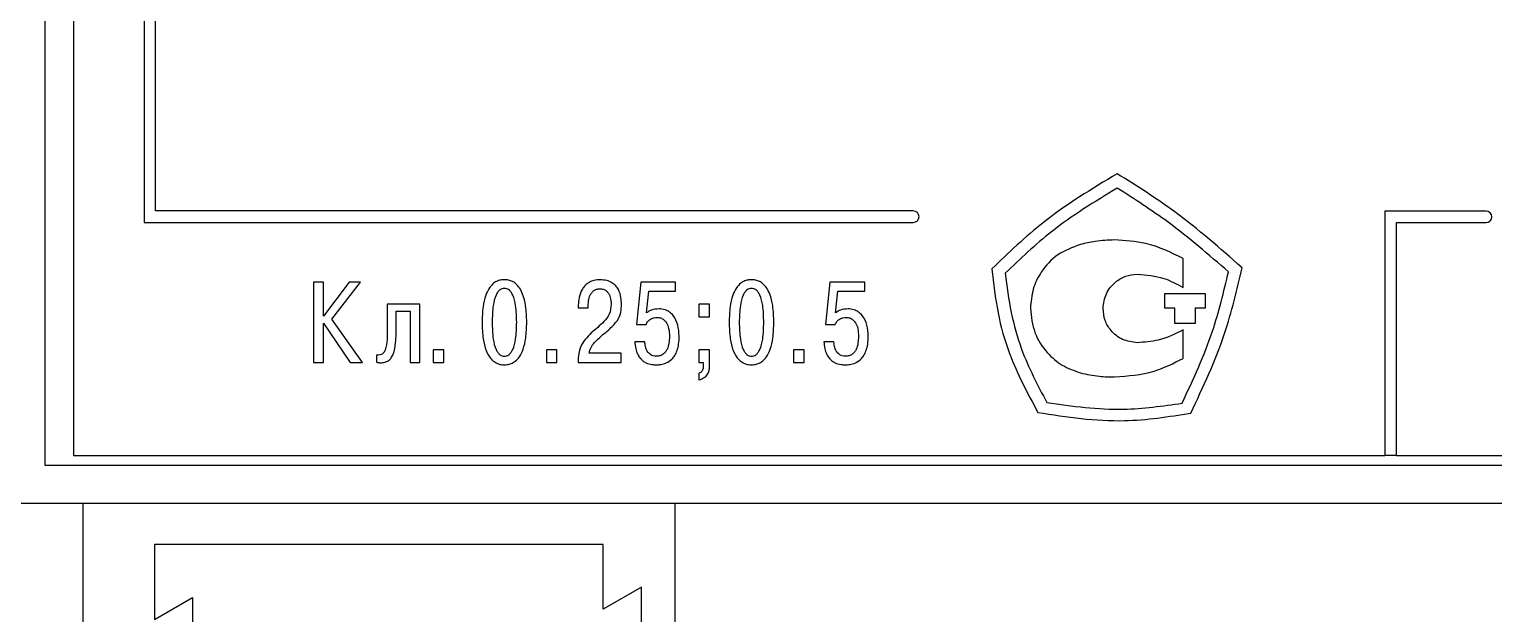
# Model space of a CAD drawing. Header units: millimetres. Extents: x 3520 to 8864, y 403 to 1747.
# Drawn here: x 7130.13 to 7168.48, y 1182.06 to 1197.36 of the extents above; entities that cross this region are included whole.
import ezdxf

# ---------------------------------------------------------------- set-up
doc = ezdxf.new("R2010")
doc.units = ezdxf.units.MM

msp = doc.modelspace()

# ---------------------------------------------------------------- linework, layer by layer
for p, q in [((7130.534, 1228.952, 1518.358), (7130.534, 1185.952, 1518.358)), ((7131.284, 1228.703, 1518.358), (7131.284, 1186.203, 1518.358)), ((7133.134, 1222.603, 1518.358), (7133.134, 1192.308, 1518.358)), ((7133.434, 1192.608, 1518.358), (7133.434, 1222.303, 1518.358)), ((7153.281, 1192.608, 1518.358), (7133.434, 1192.608, 1518.358)), ((7168.284, 1192.603, 1518.358), (7165.634, 1192.603, 1518.358)), ((7165.634, 1192.603, 1518.358), (7165.634, 1186.203, 1518.358)), ((7133.134, 1192.308, 1518.358), (7153.281, 1192.308, 1518.358)), ((7165.934, 1186.203, 1518.358), (7165.934, 1192.303, 1518.358)), ((7165.934, 1192.303, 1518.358), (7168.284, 1192.303, 1518.358)), ((7160.349, 1190.604, 1518.358), (7160.349, 1191.365, 1518.358)), ((7137.834, 1190.744, 1518.358), (7137.567, 1190.744, 1518.358)), ((7137.567, 1190.744, 1518.358), (7137.567, 1188.645, 1518.358)), ((7137.834, 1189.85, 1518.358), (7137.834, 1190.744, 1518.358)), ((7138.506, 1190.744, 1518.358), (7137.834, 1189.85, 1518.358)), ((7138.047, 1189.772, 1518.358), (7138.805, 1190.744, 1518.358)), ((7138.805, 1190.744, 1518.358), (7138.506, 1190.744, 1518.358)), ((7146.141, 1190.744, 1518.358), (7146.03, 1189.637, 1518.358)), ((7147.056, 1190.744, 1518.358), (7146.141, 1190.744, 1518.358)), ((7147.056, 1190.507, 1518.358), (7147.056, 1190.744, 1518.358)), ((7151.094, 1190.744, 1518.358), (7150.983, 1189.637, 1518.358)), ((7152.008, 1190.744, 1518.358), (7151.094, 1190.744, 1518.358)), ((7152.008, 1190.507, 1518.358), (7152.008, 1190.744, 1518.358)), ((7146.294, 1189.943, 1518.358), (7146.351, 1190.507, 1518.358)), ((7146.351, 1190.507, 1518.358), (7147.056, 1190.507, 1518.358)), ((7151.247, 1189.943, 1518.358), (7151.304, 1190.507, 1518.358)), ((7151.304, 1190.507, 1518.358), (7152.008, 1190.507, 1518.358)), ((7160.933, 1190.437, 1518.358), (7159.86, 1190.437, 1518.358)), ((7159.86, 1190.437, 1518.358), (7159.86, 1190.069, 1518.358)), ((7160.933, 1190.069, 1518.358), (7160.933, 1190.437, 1518.358)), ((7139.498, 1190.168, 1518.358), (7139.498, 1189.595, 1518.358)), ((7140.352, 1190.168, 1518.358), (7139.498, 1190.168, 1518.358)), ((7139.738, 1189.595, 1518.358), (7139.738, 1189.982, 1518.358)), ((7139.738, 1189.982, 1518.358), (7140.104, 1189.982, 1518.358)), ((7140.104, 1189.982, 1518.358), (7140.104, 1188.645, 1518.358)), ((7140.352, 1188.645, 1518.358), (7140.352, 1190.168, 1518.358)), ((7144.507, 1190.138, 1518.358), (7144.507, 1190.075, 1518.358)), ((7144.507, 1190.075, 1518.358), (7144.768, 1190.075, 1518.358)), ((7144.768, 1190.075, 1518.358), (7144.768, 1190.165, 1518.358)), ((7147.943, 1190.168, 1518.358), (7147.667, 1190.168, 1518.358)), ((7147.667, 1190.168, 1518.358), (7147.667, 1189.841, 1518.358)), ((7147.943, 1189.841, 1518.358), (7147.943, 1190.168, 1518.358)), ((7159.86, 1190.069, 1518.358), (7160.12, 1190.069, 1518.358)), ((7160.12, 1190.069, 1518.358), (7160.12, 1189.67, 1518.358)), ((7160.673, 1189.67, 1518.358), (7160.673, 1190.069, 1518.358)), ((7160.673, 1190.069, 1518.358), (7160.933, 1190.069, 1518.358)), ((7137.834, 1188.645, 1518.358), (7137.834, 1189.67, 1518.358)), ((7137.834, 1189.67, 1518.358), (7138.535, 1188.645, 1518.358)), ((7138.856, 1188.645, 1518.358), (7138.047, 1189.772, 1518.358)), ((7146.03, 1189.637, 1518.358), (7146.282, 1189.637, 1518.358)), ((7147.667, 1189.841, 1518.358), (7147.943, 1189.841, 1518.358)), ((7150.983, 1189.637, 1518.358), (7151.235, 1189.637, 1518.358)), ((7160.12, 1189.67, 1518.358), (7160.673, 1189.67, 1518.358)), ((7160.349, 1188.749, 1518.358), (7160.349, 1189.494, 1518.358)), ((7146.249, 1189.181, 1518.358), (7145.985, 1189.181, 1518.358)), ((7151.202, 1189.181, 1518.358), (7150.938, 1189.181, 1518.358)), ((7139.219, 1188.84, 1518.358), (7139.219, 1188.648, 1518.358)), ((7140.982, 1188.971, 1518.358), (7140.706, 1188.971, 1518.358)), ((7140.706, 1188.971, 1518.358), (7140.706, 1188.645, 1518.358)), ((7140.982, 1188.645, 1518.358), (7140.982, 1188.971, 1518.358)), ((7143.947, 1188.971, 1518.358), (7143.671, 1188.971, 1518.358)), ((7143.671, 1188.971, 1518.358), (7143.671, 1188.645, 1518.358)), ((7143.947, 1188.645, 1518.358), (7143.947, 1188.971, 1518.358)), ((7145.632, 1188.882, 1518.358), (7144.789, 1188.882, 1518.358)), ((7145.632, 1188.645, 1518.358), (7145.632, 1188.882, 1518.358)), ((7147.667, 1188.971, 1518.358), (7147.667, 1188.645, 1518.358)), ((7147.943, 1188.971, 1518.358), (7147.667, 1188.971, 1518.358)), ((7147.943, 1188.542, 1518.358), (7147.943, 1188.971, 1518.358)), ((7150.42, 1188.971, 1518.358), (7150.144, 1188.971, 1518.358)), ((7150.144, 1188.971, 1518.358), (7150.144, 1188.645, 1518.358)), ((7150.42, 1188.645, 1518.358), (7150.42, 1188.971, 1518.358)), ((7137.567, 1188.645, 1518.358), (7137.834, 1188.645, 1518.358)), ((7138.535, 1188.645, 1518.358), (7138.856, 1188.645, 1518.358)), ((7140.104, 1188.645, 1518.358), (7140.352, 1188.645, 1518.358)), ((7140.706, 1188.645, 1518.358), (7140.982, 1188.645, 1518.358)), ((7143.671, 1188.645, 1518.358), (7143.947, 1188.645, 1518.358)), ((7144.501, 1188.645, 1518.358), (7145.632, 1188.645, 1518.358)), ((7147.667, 1188.645, 1518.358), (7147.781, 1188.645, 1518.358)), ((7147.667, 1188.362, 1518.358), (7147.667, 1188.188, 1518.358)), ((7147.781, 1188.645, 1518.358), (7147.781, 1188.575, 1518.358)), ((7150.144, 1188.645, 1518.358), (7150.42, 1188.645, 1518.358)), ((7131.284, 1186.203, 1518.358), (7165.634, 1186.203, 1518.358)), ((7165.934, 1186.203, 1518.358), (7165.634, 1186.203, 1518.358)), ((7165.934, 1186.203, 1518.358), (7230.634, 1186.203, 1518.358)), ((7130.534, 1185.952, 1518.358), (7233.534, 1185.952, 1518.358)), ((7234.534, 1184.952, 1518.358), (7129.534, 1184.952, 1518.358)), ((7131.534, 1183.952, 1518.358), (7131.534, 1184.952, 1518.358)), ((7147.034, 1184.952, 1518.358), (7147.034, 1183.952, 1518.358)), ((7131.534, 1173.252, 1518.358), (7131.534, 1183.952, 1518.358)), ((7145.162, 1183.877, 1518.358), (7133.405, 1183.877, 1518.358)), ((7133.405, 1183.877, 1518.358), (7133.405, 1181.912, 1518.358)), ((7145.162, 1182.184, 1518.358), (7145.162, 1183.877, 1518.358)), ((7147.034, 1183.952, 1518.358), (7147.034, 1173.252, 1518.358)), ((7146.162, 1182.762, 1518.358), (7145.162, 1182.184, 1518.358)), ((7146.162, 1178.835, 1518.358), (7146.162, 1182.762, 1518.358)), ((7133.405, 1181.912, 1518.358), (7134.405, 1182.49, 1518.358)), ((7134.405, 1182.49, 1518.358), (7134.405, 1179.107, 1518.358))]:
    msp.add_line(p, q)
for centre in [(7153.281, 1192.458, 1518.358), (7168.284, 1192.453, 1518.358)]:
    msp.add_arc(centre, 0.15, 270, 90)
for points, knots in [([(7158.622, 1193.584, 1518.358), (7157.958, 1193.185, 1518.358), (7156.773, 1192.471, 1518.358), (7155.777, 1191.513, 1518.358), (7155.339, 1191.091, 1518.358)], [0, 0, 0, 0, 0.560163, 1, 1, 1, 1]), ([(7161.892, 1191.123, 1518.358), (7161.319, 1191.628, 1518.358), (7160.292, 1192.532, 1518.358), (7159.134, 1193.262, 1518.358), (7158.622, 1193.584, 1518.358)], [0, 0, 0, 0, 0.557903, 1, 1, 1, 1]), ([(7158.623, 1193.208, 1518.358), (7158.032, 1192.849, 1518.358), (7156.976, 1192.207, 1518.358), (7156.083, 1191.355, 1518.358), (7155.69, 1190.981, 1518.358)], [0, 0, 0, 0, 0.560132, 1, 1, 1, 1]), ([(7161.536, 1191.016, 1518.358), (7161.02, 1191.463, 1518.358), (7160.099, 1192.261, 1518.358), (7159.074, 1192.919, 1518.358), (7158.623, 1193.208, 1518.358)], [0, 0, 0, 0, 0.560294, 1, 1, 1, 1]), ([(7158.555, 1191.851, 1518.358), (7158.384, 1191.844, 1518.358), (7158.081, 1191.831, 1518.358), (7157.786, 1191.761, 1518.358), (7157.657, 1191.73, 1518.358)], [0, 0, 0, 0, 0.561966, 1, 1, 1, 1]), ([(7160.349, 1191.365, 1518.358), (7160.03, 1191.52, 1518.358), (7159.46, 1191.797, 1518.358), (7158.831, 1191.835, 1518.358), (7158.555, 1191.851, 1518.358)], [0, 0, 0, 0, 0.5615691, 1, 1, 1, 1]), ([(7157.657, 1191.73, 1518.358), (7157.452, 1191.654, 1518.358), (7157.049, 1191.505, 1518.358), (7156.635, 1191.058, 1518.358), (7156.392, 1190.563, 1518.358), (7156.364, 1190.227, 1518.358), (7156.349, 1190.057, 1518.358)], [0, 0, 0, 0, 0.284567, 0.559901, 0.776949, 1, 1, 1, 1]), ([(7155.339, 1191.091, 1518.358), (7155.383, 1190.707, 1518.358), (7155.469, 1189.955, 1518.358), (7155.826, 1188.668, 1518.358), (7156.274, 1187.837, 1518.358), (7156.546, 1187.332, 1518.358)], [0, 0, 0, 0, 0.291168, 0.569753, 1, 1, 1, 1]), ([(7160.548, 1187.316, 1518.358), (7160.872, 1188.002, 1518.358), (7161.451, 1189.226, 1518.358), (7161.758, 1190.543, 1518.358), (7161.892, 1191.123, 1518.358)], [0, 0, 0, 0, 0.560039, 1, 1, 1, 1]), ([(7142.571, 1190.807, 1518.358), (7142.546, 1190.806, 1518.358), (7142.486, 1190.804, 1518.358), (7142.387, 1190.779, 1518.358), (7142.274, 1190.714, 1518.358), (7142.16, 1190.587, 1518.358), (7142.063, 1190.378, 1518.358), (7141.997, 1190.071, 1518.358), (7141.99, 1189.832, 1518.358), (7141.986, 1189.694, 1518.358)], [0, 0, 0, 0, 0.0543556, 0.1271196, 0.2170074, 0.3303147, 0.4883004, 0.7050517, 1, 1, 1, 1]), ([(7143.156, 1189.694, 1518.358), (7143.151, 1189.84, 1518.358), (7143.144, 1190.09, 1518.358), (7143.073, 1190.396, 1518.358), (7142.978, 1190.588, 1518.358), (7142.877, 1190.706, 1518.358), (7142.766, 1190.775, 1518.358), (7142.661, 1190.804, 1518.358), (7142.598, 1190.806, 1518.358), (7142.571, 1190.807, 1518.358)], [0, 0, 0, 0, 0.3121641, 0.5364687, 0.666718, 0.7685559, 0.865125, 0.9425686, 1, 1, 1, 1]), ([(7145.08, 1190.807, 1518.358), (7145.025, 1190.804, 1518.358), (7144.923, 1190.798, 1518.358), (7144.788, 1190.744, 1518.358), (7144.684, 1190.665, 1518.358), (7144.586, 1190.536, 1518.358), (7144.52, 1190.356, 1518.358), (7144.511, 1190.208, 1518.358), (7144.507, 1190.138, 1518.358)], [0, 0, 0, 0, 0.165244, 0.305752, 0.432776, 0.554235, 0.789442, 1, 1, 1, 1]), ([(7145.638, 1190.171, 1518.358), (7145.635, 1190.227, 1518.358), (7145.63, 1190.357, 1518.358), (7145.578, 1190.523, 1518.358), (7145.489, 1190.654, 1518.358), (7145.386, 1190.739, 1518.358), (7145.246, 1190.797, 1518.358), (7145.139, 1190.803, 1518.358), (7145.08, 1190.807, 1518.358)], [0, 0, 0, 0, 0.1755115, 0.4072374, 0.5327531, 0.6664102, 0.8174163, 1, 1, 1, 1]), ([(7149.043, 1190.807, 1518.358), (7149.018, 1190.806, 1518.358), (7148.959, 1190.804, 1518.358), (7148.86, 1190.779, 1518.358), (7148.746, 1190.714, 1518.358), (7148.632, 1190.587, 1518.358), (7148.536, 1190.378, 1518.358), (7148.469, 1190.071, 1518.358), (7148.462, 1189.832, 1518.358), (7148.459, 1189.694, 1518.358)], [0, 0, 0, 0, 0.054361, 0.12712, 0.217008, 0.330315, 0.488301, 0.705052, 1, 1, 1, 1]), ([(7149.628, 1189.694, 1518.358), (7149.624, 1189.84, 1518.358), (7149.617, 1190.09, 1518.358), (7149.545, 1190.396, 1518.358), (7149.45, 1190.588, 1518.358), (7149.35, 1190.706, 1518.358), (7149.239, 1190.775, 1518.358), (7149.133, 1190.804, 1518.358), (7149.07, 1190.806, 1518.358), (7149.043, 1190.807, 1518.358)], [0, 0, 0, 0, 0.312165, 0.53647, 0.666722, 0.768556, 0.86513, 0.942568, 1, 1, 1, 1]), ([(7155.69, 1190.981, 1518.358), (7155.734, 1190.635, 1518.358), (7155.82, 1189.96, 1518.358), (7156.143, 1188.802, 1518.358), (7156.537, 1188.05, 1518.358), (7156.777, 1187.594, 1518.358)], [0, 0, 0, 0, 0.29128, 0.569758, 1, 1, 1, 1]), ([(7158.251, 1190.057, 1518.358), (7158.269, 1190.189, 1518.358), (7158.304, 1190.452, 1518.358), (7158.545, 1190.742, 1518.358), (7158.836, 1190.921, 1518.358), (7159.043, 1190.943, 1518.358), (7159.148, 1190.954, 1518.358)], [0, 0, 0, 0, 0.281997, 0.558465, 0.776784, 1, 1, 1, 1]), ([(7159.148, 1190.954, 1518.358), (7159.385, 1190.934, 1518.358), (7159.811, 1190.899, 1518.358), (7160.184, 1190.695, 1518.358), (7160.349, 1190.604, 1518.358)], [0, 0, 0, 0, 0.557677, 1, 1, 1, 1]), ([(7160.322, 1187.577, 1518.358), (7160.612, 1188.197, 1518.358), (7161.13, 1189.304, 1518.358), (7161.412, 1190.493, 1518.358), (7161.536, 1191.016, 1518.358)], [0, 0, 0, 0, 0.5600528, 1, 1, 1, 1]), ([(7142.571, 1190.582, 1518.358), (7142.551, 1190.58, 1518.358), (7142.51, 1190.577, 1518.358), (7142.451, 1190.544, 1518.358), (7142.395, 1190.487, 1518.358), (7142.321, 1190.353, 1518.358), (7142.259, 1190.083, 1518.358), (7142.254, 1189.841, 1518.358), (7142.25, 1189.694, 1518.358)], [0, 0, 0, 0, 0.057271, 0.120078, 0.195066, 0.289844, 0.566188, 1, 1, 1, 1]), ([(7142.892, 1189.694, 1518.358), (7142.888, 1189.841, 1518.358), (7142.882, 1190.083, 1518.358), (7142.821, 1190.353, 1518.358), (7142.747, 1190.487, 1518.358), (7142.691, 1190.544, 1518.358), (7142.632, 1190.577, 1518.358), (7142.591, 1190.58, 1518.358), (7142.571, 1190.582, 1518.358)], [0, 0, 0, 0, 0.433831, 0.710179, 0.80495, 0.879937, 0.942734, 1, 1, 1, 1]), ([(7144.768, 1190.165, 1518.358), (7144.772, 1190.221, 1518.358), (7144.779, 1190.328, 1518.358), (7144.838, 1190.453, 1518.358), (7144.913, 1190.526, 1518.358), (7144.987, 1190.563, 1518.358), (7145.042, 1190.568, 1518.358), (7145.071, 1190.57, 1518.358)], [0, 0, 0, 0, 0.294815, 0.569586, 0.706692, 0.84627, 1, 1, 1, 1]), ([(7145.071, 1190.57, 1518.358), (7145.102, 1190.568, 1518.358), (7145.159, 1190.564, 1518.358), (7145.233, 1190.526, 1518.358), (7145.286, 1190.473, 1518.358), (7145.334, 1190.391, 1518.358), (7145.363, 1190.287, 1518.358), (7145.366, 1190.204, 1518.358), (7145.368, 1190.168, 1518.358)], [0, 0, 0, 0, 0.162288, 0.301445, 0.431574, 0.559833, 0.806593, 1, 1, 1, 1]), ([(7149.043, 1190.582, 1518.358), (7149.024, 1190.58, 1518.358), (7148.983, 1190.577, 1518.358), (7148.923, 1190.544, 1518.358), (7148.868, 1190.487, 1518.358), (7148.793, 1190.353, 1518.358), (7148.732, 1190.083, 1518.358), (7148.726, 1189.841, 1518.358), (7148.722, 1189.694, 1518.358)], [0, 0, 0, 0, 0.057271, 0.120078, 0.195066, 0.289844, 0.566188, 1, 1, 1, 1]), ([(7149.364, 1189.694, 1518.358), (7149.361, 1189.841, 1518.358), (7149.355, 1190.083, 1518.358), (7149.294, 1190.353, 1518.358), (7149.219, 1190.487, 1518.358), (7149.164, 1190.544, 1518.358), (7149.104, 1190.577, 1518.358), (7149.063, 1190.58, 1518.358), (7149.043, 1190.582, 1518.358)], [0, 0, 0, 0, 0.433831, 0.710179, 0.80495, 0.879937, 0.942734, 1, 1, 1, 1]), ([(7145.368, 1190.168, 1518.358), (7145.36, 1190.076, 1518.358), (7145.344, 1189.905, 1518.358), (7145.134, 1189.655, 1518.358), (7144.96, 1189.512, 1518.358), (7144.846, 1189.418, 1518.358)], [0, 0, 0, 0, 0.283346, 0.532061, 1, 1, 1, 1]), ([(7145.116, 1189.34, 1518.358), (7145.212, 1189.42, 1518.358), (7145.374, 1189.555, 1518.358), (7145.557, 1189.761, 1518.358), (7145.632, 1189.97, 1518.358), (7145.636, 1190.101, 1518.358), (7145.638, 1190.171, 1518.358)], [0, 0, 0, 0, 0.364643, 0.618934, 0.794836, 1, 1, 1, 1]), ([(7146.621, 1190.045, 1518.358), (7146.553, 1190.041, 1518.358), (7146.434, 1190.034, 1518.358), (7146.336, 1189.97, 1518.358), (7146.294, 1189.943, 1518.358)], [0, 0, 0, 0, 0.580159, 1, 1, 1, 1]), ([(7147.149, 1189.328, 1518.358), (7147.142, 1189.427, 1518.358), (7147.13, 1189.617, 1518.358), (7147.029, 1189.839, 1518.358), (7146.898, 1189.968, 1518.358), (7146.769, 1190.034, 1518.358), (7146.672, 1190.041, 1518.358), (7146.621, 1190.045, 1518.358)], [0, 0, 0, 0, 0.298083, 0.572957, 0.709208, 0.8476, 1, 1, 1, 1]), ([(7151.574, 1190.045, 1518.358), (7151.505, 1190.041, 1518.358), (7151.387, 1190.034, 1518.358), (7151.288, 1189.97, 1518.358), (7151.247, 1189.943, 1518.358)], [0, 0, 0, 0, 0.58017, 1, 1, 1, 1]), ([(7152.101, 1189.328, 1518.358), (7152.095, 1189.427, 1518.358), (7152.083, 1189.617, 1518.358), (7151.982, 1189.839, 1518.358), (7151.85, 1189.968, 1518.358), (7151.721, 1190.034, 1518.358), (7151.624, 1190.041, 1518.358), (7151.574, 1190.045, 1518.358)], [0, 0, 0, 0, 0.298081, 0.572953, 0.709209, 0.847594, 1, 1, 1, 1]), ([(7156.349, 1190.057, 1518.358), (7156.372, 1189.841, 1518.358), (7156.418, 1189.415, 1518.358), (7156.751, 1188.906, 1518.358), (7157.174, 1188.545, 1518.358), (7157.494, 1188.428, 1518.358), (7157.657, 1188.369, 1518.358)], [0, 0, 0, 0, 0.281069, 0.555688, 0.774183, 1, 1, 1, 1]), ([(7159.148, 1189.16, 1518.358), (7159.016, 1189.177, 1518.358), (7158.754, 1189.211, 1518.358), (7158.462, 1189.448, 1518.358), (7158.283, 1189.741, 1518.358), (7158.261, 1189.95, 1518.358), (7158.251, 1190.057, 1518.358)], [0, 0, 0, 0, 0.280962, 0.555153, 0.773054, 1, 1, 1, 1]), ([(7139.498, 1189.595, 1518.358), (7139.503, 1189.406, 1518.358), (7139.51, 1189.187, 1518.358), (7139.442, 1188.952, 1518.358), (7139.401, 1188.884, 1518.358), (7139.34, 1188.84, 1518.358), (7139.292, 1188.836, 1518.358), (7139.267, 1188.834, 1518.358)], [0, 0, 0, 0, 0.6451319, 0.7501393, 0.8368378, 0.9149031, 1, 1, 1, 1]), ([(7139.324, 1188.635, 1518.358), (7139.362, 1188.637, 1518.358), (7139.434, 1188.641, 1518.358), (7139.533, 1188.684, 1518.358), (7139.609, 1188.759, 1518.358), (7139.688, 1188.915, 1518.358), (7139.733, 1189.202, 1518.358), (7139.736, 1189.449, 1518.358), (7139.738, 1189.595, 1518.358)], [0, 0, 0, 0, 0.097323, 0.182908, 0.268424, 0.36569, 0.625703, 1, 1, 1, 1]), ([(7141.986, 1189.694, 1518.358), (7141.991, 1189.548, 1518.358), (7141.998, 1189.298, 1518.358), (7142.069, 1188.992, 1518.358), (7142.164, 1188.8, 1518.358), (7142.265, 1188.682, 1518.358), (7142.376, 1188.613, 1518.358), (7142.481, 1188.584, 1518.358), (7142.544, 1188.582, 1518.358), (7142.571, 1188.581, 1518.358)], [0, 0, 0, 0, 0.312205, 0.536531, 0.666787, 0.768613, 0.865167, 0.942587, 1, 1, 1, 1]), ([(7142.25, 1189.694, 1518.358), (7142.254, 1189.547, 1518.358), (7142.259, 1189.306, 1518.358), (7142.321, 1189.035, 1518.358), (7142.395, 1188.902, 1518.358), (7142.451, 1188.844, 1518.358), (7142.51, 1188.812, 1518.358), (7142.551, 1188.808, 1518.358), (7142.571, 1188.807, 1518.358)], [0, 0, 0, 0, 0.43381, 0.710157, 0.804935, 0.879922, 0.942729, 1, 1, 1, 1]), ([(7142.571, 1188.581, 1518.358), (7142.596, 1188.582, 1518.358), (7142.656, 1188.584, 1518.358), (7142.755, 1188.609, 1518.358), (7142.868, 1188.674, 1518.358), (7142.982, 1188.801, 1518.358), (7143.079, 1189.01, 1518.358), (7143.145, 1189.318, 1518.358), (7143.152, 1189.556, 1518.358), (7143.156, 1189.694, 1518.358)], [0, 0, 0, 0, 0.054338, 0.127081, 0.216949, 0.330242, 0.488237, 0.705011, 1, 1, 1, 1]), ([(7142.571, 1188.807, 1518.358), (7142.591, 1188.808, 1518.358), (7142.632, 1188.812, 1518.358), (7142.691, 1188.844, 1518.358), (7142.747, 1188.902, 1518.358), (7142.821, 1189.035, 1518.358), (7142.882, 1189.306, 1518.358), (7142.888, 1189.547, 1518.358), (7142.892, 1189.694, 1518.358)], [0, 0, 0, 0, 0.057266, 0.120063, 0.195049, 0.28982, 0.56617, 1, 1, 1, 1]), ([(7146.282, 1189.637, 1518.358), (7146.297, 1189.667, 1518.358), (7146.327, 1189.726, 1518.358), (7146.404, 1189.782, 1518.358), (7146.487, 1189.815, 1518.358), (7146.542, 1189.818, 1518.358), (7146.57, 1189.82, 1518.358)], [0, 0, 0, 0, 0.270392, 0.543274, 0.766238, 1, 1, 1, 1]), ([(7146.57, 1189.82, 1518.358), (7146.601, 1189.818, 1518.358), (7146.664, 1189.813, 1518.358), (7146.753, 1189.764, 1518.358), (7146.831, 1189.671, 1518.358), (7146.886, 1189.519, 1518.358), (7146.891, 1189.396, 1518.358), (7146.894, 1189.325, 1518.358)], [0, 0, 0, 0, 0.140327, 0.283782, 0.444673, 0.682052, 1, 1, 1, 1]), ([(7148.459, 1189.694, 1518.358), (7148.463, 1189.548, 1518.358), (7148.47, 1189.298, 1518.358), (7148.542, 1188.992, 1518.358), (7148.636, 1188.8, 1518.358), (7148.737, 1188.682, 1518.358), (7148.848, 1188.613, 1518.358), (7148.954, 1188.584, 1518.358), (7149.017, 1188.582, 1518.358), (7149.043, 1188.581, 1518.358)], [0, 0, 0, 0, 0.312205, 0.536531, 0.6667866, 0.7686129, 0.8651664, 0.9425818, 1, 1, 1, 1]), ([(7148.722, 1189.694, 1518.358), (7148.726, 1189.547, 1518.358), (7148.732, 1189.306, 1518.358), (7148.793, 1189.035, 1518.358), (7148.868, 1188.902, 1518.358), (7148.923, 1188.844, 1518.358), (7148.983, 1188.812, 1518.358), (7149.024, 1188.808, 1518.358), (7149.043, 1188.807, 1518.358)], [0, 0, 0, 0, 0.43381, 0.710157, 0.804935, 0.879922, 0.942729, 1, 1, 1, 1]), ([(7149.043, 1188.581, 1518.358), (7149.069, 1188.582, 1518.358), (7149.128, 1188.584, 1518.358), (7149.227, 1188.609, 1518.358), (7149.341, 1188.674, 1518.358), (7149.455, 1188.801, 1518.358), (7149.551, 1189.01, 1518.358), (7149.618, 1189.318, 1518.358), (7149.624, 1189.556, 1518.358), (7149.628, 1189.694, 1518.358)], [0, 0, 0, 0, 0.054338, 0.127076, 0.216948, 0.330242, 0.488237, 0.705011, 1, 1, 1, 1]), ([(7149.043, 1188.807, 1518.358), (7149.063, 1188.808, 1518.358), (7149.104, 1188.812, 1518.358), (7149.164, 1188.844, 1518.358), (7149.219, 1188.902, 1518.358), (7149.294, 1189.035, 1518.358), (7149.355, 1189.306, 1518.358), (7149.361, 1189.547, 1518.358), (7149.364, 1189.694, 1518.358)], [0, 0, 0, 0, 0.057266, 0.120063, 0.195049, 0.28982, 0.56617, 1, 1, 1, 1]), ([(7151.235, 1189.637, 1518.358), (7151.25, 1189.667, 1518.358), (7151.28, 1189.726, 1518.358), (7151.357, 1189.782, 1518.358), (7151.439, 1189.815, 1518.358), (7151.494, 1189.818, 1518.358), (7151.523, 1189.82, 1518.358)], [0, 0, 0, 0, 0.270392, 0.543274, 0.766238, 1, 1, 1, 1]), ([(7151.523, 1189.82, 1518.358), (7151.554, 1189.818, 1518.358), (7151.617, 1189.813, 1518.358), (7151.705, 1189.764, 1518.358), (7151.784, 1189.671, 1518.358), (7151.838, 1189.519, 1518.358), (7151.843, 1189.396, 1518.358), (7151.846, 1189.325, 1518.358)], [0, 0, 0, 0, 0.140327, 0.283783, 0.444675, 0.68205, 1, 1, 1, 1]), ([(7160.349, 1189.494, 1518.358), (7160.137, 1189.389, 1518.358), (7159.756, 1189.2, 1518.358), (7159.334, 1189.172, 1518.358), (7159.148, 1189.16, 1518.358)], [0, 0, 0, 0, 0.558972, 1, 1, 1, 1]), ([(7144.846, 1189.418, 1518.358), (7144.737, 1189.307, 1518.358), (7144.584, 1189.149, 1518.358), (7144.509, 1188.862, 1518.358), (7144.504, 1188.722, 1518.358), (7144.501, 1188.645, 1518.358)], [0, 0, 0, 0, 0.520978, 0.734009, 1, 1, 1, 1]), ([(7144.789, 1188.882, 1518.358), (7144.804, 1188.934, 1518.358), (7144.833, 1189.037, 1518.358), (7144.947, 1189.195, 1518.358), (7145.051, 1189.285, 1518.358), (7145.116, 1189.34, 1518.358)], [0, 0, 0, 0, 0.28245, 0.553942, 1, 1, 1, 1]), ([(7145.985, 1189.181, 1518.358), (7145.991, 1189.121, 1518.358), (7146.002, 1189.013, 1518.358), (7146.05, 1188.869, 1518.358), (7146.116, 1188.761, 1518.358), (7146.193, 1188.684, 1518.358), (7146.297, 1188.62, 1518.358), (7146.419, 1188.585, 1518.358), (7146.511, 1188.582, 1518.358), (7146.549, 1188.581, 1518.358)], [0, 0, 0, 0, 0.19401, 0.35225, 0.484519, 0.599327, 0.702494, 0.877054, 1, 1, 1, 1]), ([(7146.549, 1188.807, 1518.358), (7146.522, 1188.808, 1518.358), (7146.471, 1188.812, 1518.358), (7146.383, 1188.851, 1518.358), (7146.304, 1188.937, 1518.358), (7146.258, 1189.058, 1518.358), (7146.252, 1189.142, 1518.358), (7146.249, 1189.181, 1518.358)], [0, 0, 0, 0, 0.150774, 0.284164, 0.532485, 0.778003, 1, 1, 1, 1]), ([(7146.549, 1188.581, 1518.358), (7146.588, 1188.583, 1518.358), (7146.678, 1188.586, 1518.358), (7146.823, 1188.628, 1518.358), (7146.95, 1188.714, 1518.358), (7147.041, 1188.83, 1518.358), (7147.102, 1188.962, 1518.358), (7147.142, 1189.132, 1518.358), (7147.147, 1189.259, 1518.358), (7147.149, 1189.328, 1518.358)], [0, 0, 0, 0, 0.108034, 0.247147, 0.409748, 0.521345, 0.651538, 0.808249, 1, 1, 1, 1]), ([(7146.894, 1189.325, 1518.358), (7146.888, 1189.206, 1518.358), (7146.88, 1189.057, 1518.358), (7146.789, 1188.909, 1518.358), (7146.727, 1188.852, 1518.358), (7146.645, 1188.813, 1518.358), (7146.582, 1188.809, 1518.358), (7146.549, 1188.807, 1518.358)], [0, 0, 0, 0, 0.499246, 0.618017, 0.735042, 0.858309, 1, 1, 1, 1]), ([(7150.938, 1189.181, 1518.358), (7150.944, 1189.121, 1518.358), (7150.955, 1189.013, 1518.358), (7151.003, 1188.869, 1518.358), (7151.068, 1188.761, 1518.358), (7151.146, 1188.684, 1518.358), (7151.25, 1188.62, 1518.358), (7151.371, 1188.585, 1518.358), (7151.464, 1188.582, 1518.358), (7151.502, 1188.581, 1518.358)], [0, 0, 0, 0, 0.19401, 0.352249, 0.484518, 0.599321, 0.702494, 0.877054, 1, 1, 1, 1]), ([(7151.502, 1188.807, 1518.358), (7151.475, 1188.808, 1518.358), (7151.424, 1188.812, 1518.358), (7151.335, 1188.851, 1518.358), (7151.257, 1188.937, 1518.358), (7151.21, 1189.058, 1518.358), (7151.205, 1189.142, 1518.358), (7151.202, 1189.181, 1518.358)], [0, 0, 0, 0, 0.1507736, 0.2841634, 0.5324834, 0.7780053, 1, 1, 1, 1]), ([(7151.502, 1188.581, 1518.358), (7151.541, 1188.583, 1518.358), (7151.63, 1188.586, 1518.358), (7151.775, 1188.628, 1518.358), (7151.902, 1188.714, 1518.358), (7151.993, 1188.83, 1518.358), (7152.054, 1188.962, 1518.358), (7152.095, 1189.132, 1518.358), (7152.099, 1189.259, 1518.358), (7152.101, 1189.328, 1518.358)], [0, 0, 0, 0, 0.108034, 0.247147, 0.409748, 0.521345, 0.651538, 0.808249, 1, 1, 1, 1]), ([(7151.846, 1189.325, 1518.358), (7151.84, 1189.206, 1518.358), (7151.833, 1189.057, 1518.358), (7151.742, 1188.909, 1518.358), (7151.68, 1188.852, 1518.358), (7151.597, 1188.813, 1518.358), (7151.535, 1188.809, 1518.358), (7151.502, 1188.807, 1518.358)], [0, 0, 0, 0, 0.499247, 0.618024, 0.735041, 0.858308, 1, 1, 1, 1]), ([(7139.267, 1188.834, 1518.358), (7139.258, 1188.834, 1518.358), (7139.242, 1188.835, 1518.358), (7139.226, 1188.838, 1518.358), (7139.219, 1188.84, 1518.358)], [0, 0, 0, 0, 0.559065, 1, 1, 1, 1]), ([(7158.555, 1188.262, 1518.358), (7158.906, 1188.29, 1518.358), (7159.537, 1188.338, 1518.358), (7160.1, 1188.623, 1518.358), (7160.349, 1188.749, 1518.358)], [0, 0, 0, 0, 0.557605, 1, 1, 1, 1]), ([(7139.219, 1188.648, 1518.358), (7139.238, 1188.643, 1518.358), (7139.273, 1188.636, 1518.358), (7139.308, 1188.635, 1518.358), (7139.324, 1188.635, 1518.358)], [0, 0, 0, 0, 0.5627902, 1, 1, 1, 1]), ([(7147.781, 1188.575, 1518.358), (7147.781, 1188.549, 1518.358), (7147.779, 1188.502, 1518.358), (7147.764, 1188.443, 1518.358), (7147.74, 1188.4, 1518.358), (7147.707, 1188.373, 1518.358), (7147.68, 1188.366, 1518.358), (7147.667, 1188.362, 1518.358)], [0, 0, 0, 0, 0.301907, 0.524189, 0.691605, 0.852121, 1, 1, 1, 1]), ([(7147.667, 1188.188, 1518.358), (7147.715, 1188.204, 1518.358), (7147.803, 1188.232, 1518.358), (7147.894, 1188.326, 1518.358), (7147.938, 1188.433, 1518.358), (7147.941, 1188.505, 1518.358), (7147.943, 1188.542, 1518.358)], [0, 0, 0, 0, 0.30294, 0.562889, 0.769683, 1, 1, 1, 1]), ([(7157.657, 1188.369, 1518.358), (7157.822, 1188.334, 1518.358), (7158.118, 1188.271, 1518.358), (7158.421, 1188.265, 1518.358), (7158.555, 1188.262, 1518.358)], [0, 0, 0, 0, 0.557527, 1, 1, 1, 1]), ([(7156.777, 1187.594, 1518.358), (7157.447, 1187.499, 1518.358), (7158.63, 1187.332, 1518.358), (7159.81, 1187.503, 1518.358), (7160.322, 1187.577, 1518.358)], [0, 0, 0, 0, 0.5666868, 1, 1, 1, 1]), ([(7156.546, 1187.332, 1518.358), (7157.302, 1187.217, 1518.358), (7158.638, 1187.013, 1518.358), (7159.97, 1187.224, 1518.358), (7160.548, 1187.316, 1518.358)], [0, 0, 0, 0, 0.566107, 1, 1, 1, 1])]:
    msp.add_open_spline(points, degree=3, knots=knots)

doc.saveas('drawing.dxf')
